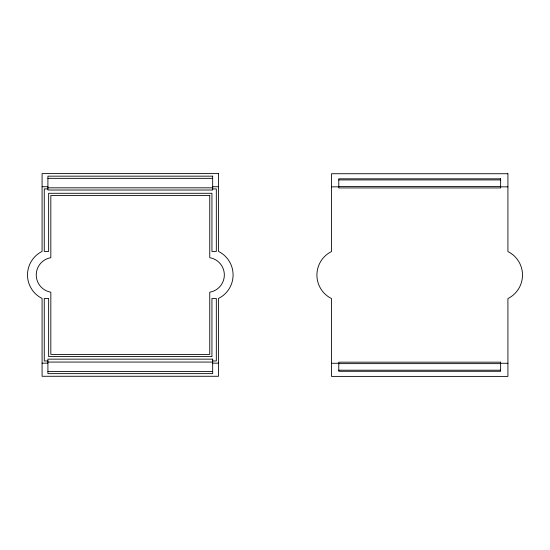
<?xml version="1.0" encoding="UTF-8"?>
<svg xmlns="http://www.w3.org/2000/svg" width="550" height="550" viewBox="0 0 550 550"><rect width="100%" height="100%" fill="white"/><g stroke="black" fill="none" stroke-linecap="round" stroke-linejoin="round"><path stroke-width="0.82" d="M47.912 178.344L212.671 178.344M338.786 179.919L500.631 179.919M338.786 186.478L500.631 186.478M42.082 186.732L47.912 186.732M212.671 186.732L218.508 186.732M331.492 186.842L338.786 186.842M500.631 186.842L507.918 186.842M47.912 187.825L212.671 187.825M47.912 188.918L44.268 188.918L44.268 251.433L48.641 251.433L48.641 193.291L211.942 193.291L211.942 251.433L216.322 251.433L216.322 188.918L212.671 188.918M47.912 360.972L44.268 360.972L44.268 298.451L48.641 298.451L48.641 356.592L211.942 356.592L211.942 298.451L216.322 298.451L216.322 360.972L212.671 360.972M47.912 362.065L212.671 362.065M42.082 363.158L47.912 363.158M212.671 363.158L218.508 363.158M331.492 363.268L338.786 363.268M500.631 363.268L507.918 363.268M338.786 363.632L500.631 363.632M338.786 370.198L500.631 370.198M47.912 371.442L212.671 371.442M218.508 173.608L42.082 173.608L42.082 251.433A26.242 26.242 0 0 0 42.082 298.451L42.082 376.276L218.508 376.276L218.508 298.451A26.242 26.242 0 0 0 218.508 251.433L218.508 173.608M507.918 173.724L331.492 173.724L331.492 251.549A26.242 26.242 0 0 0 331.492 298.567L331.492 376.393L507.918 376.393L507.918 298.567A26.242 26.242 0 0 0 507.918 251.549L507.918 173.724M212.671 176.158L47.912 176.158L47.912 190.011L212.671 190.011L212.671 176.158M500.631 178.826L338.786 178.826L338.786 187.935L500.631 187.935L500.631 178.826M209.756 195.477L50.827 195.477L50.827 257.689A17.497 17.497 0 0 0 50.827 292.194L50.827 354.406L209.756 354.406L209.756 292.194A17.497 17.497 0 0 0 209.756 257.689L209.756 195.477M212.671 359.143L47.912 359.143L47.912 373.636L212.671 373.636L212.671 359.143M500.631 362.175L338.786 362.175L338.786 371.291L500.631 371.291L500.631 362.175"/></g></svg>
